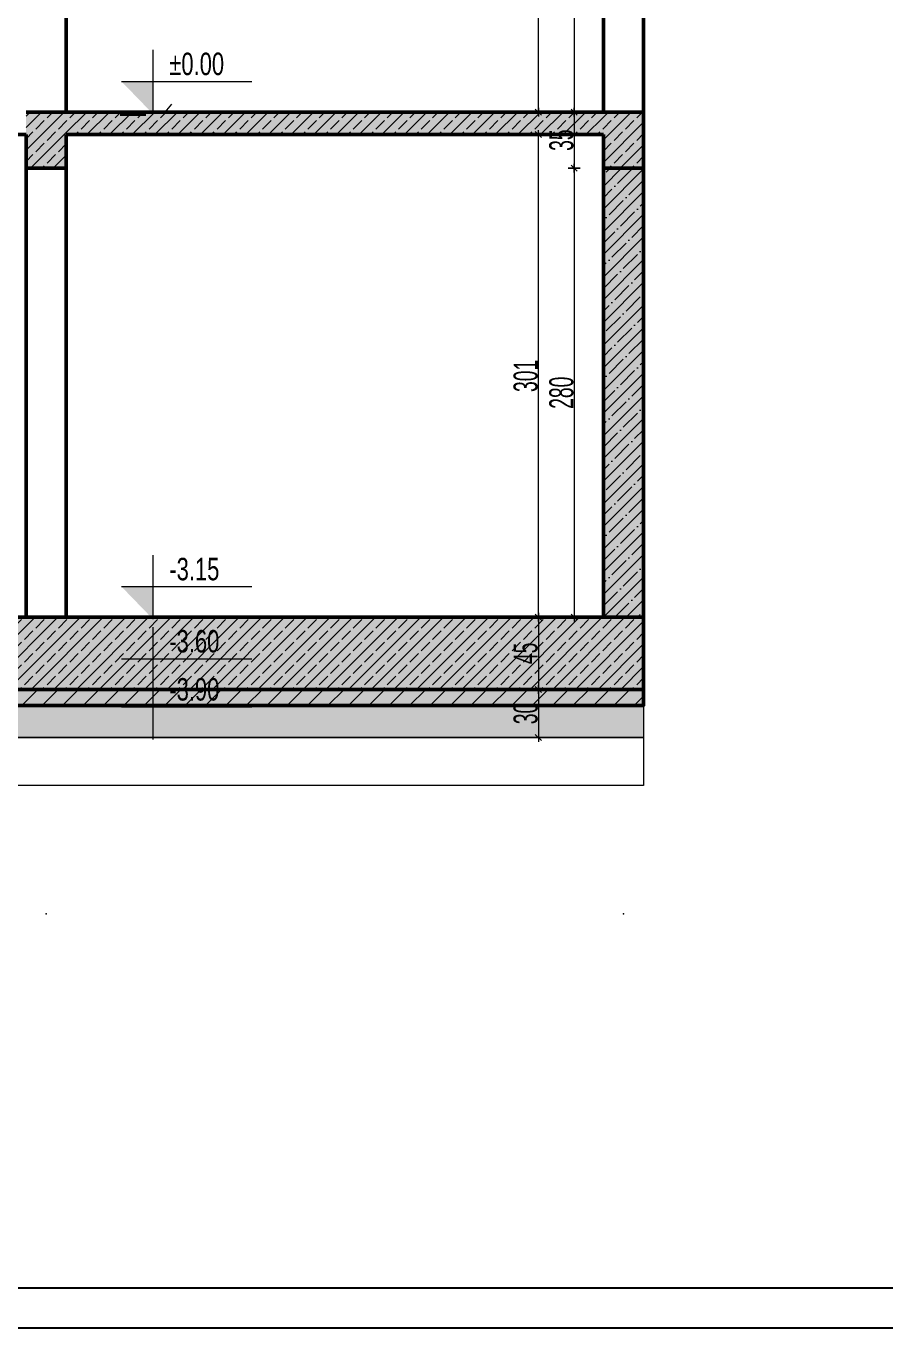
# Model space of a CAD drawing. Extents: x 1230 to 178568, y -18317 to 36108.
# Drawn here: x 162713 to 168068, y -18317 to -10199 of the extents above; entities that cross this region are included whole.
import ezdxf

# ---------------------------------------------------------------- set-up
doc = ezdxf.new("R2010")
doc.units = 0
doc.header["$LTSCALE"] = 5
doc.header["$MEASUREMENT"] = 0
doc.linetypes.add('- Осеви линии', pattern=[670.277762, 317.5, -176.388889, 0, -176.388874])
for name, color, linetype in [('1 _ Греди - Основни.Structural - Bearing', 7, 'Continuous'), ('1 _ Плочи - Основни.Structural - Bearing', 7, 'Continuous'), ('4 _ - Фрагмент - Чертежи.2D Elements', 7, 'Continuous'), ('6 _ - Конструктивни оси.Dimensioning', 7, 'Continuous'), ('A-Furniture', 7, 'Continuous'), ('Structural - Bearing', 7, 'Continuous')]:
    doc.layers.add(name, color=color, linetype=linetype)
doc.layers.add('dimenzija', color=7, linetype='Continuous', lineweight=13)
doc.layers.add('stolboviii', color=12, linetype='Continuous', lineweight=40)
doc.styles.add('PLATEIA', font='CGSAPPS.shx', dxfattribs={"width": 0.6})
doc.styles.add('ROM', font='ROMANS.SHX', dxfattribs={"width": 0.7})
doc.dimstyles.new('50', dxfattribs={"dimtxt": 150, "dimasz": 0.5, "dimexe": 0.18, "dimexo": 0.0625, "dimgap": 4, "dimtad": 1, "dimdec": 0, "dimlfac": 0.1, "dimzin": 12, "dimdsep": 46, "dimtxsty": 'PLATEIA', "dimblk": 'A$C321216CB', "dimcen": 0.09, "dimse1": 1, "dimse2": 1, "dimclrd": 256, "dimclrt": 256, "dimadec": 3, "dimazin": 0, "dimtfac": 1, "dimtdec": 0, "dimtix": 1, "dimtmove": 2, "dimatfit": 3, "dimldrblk": 'A$C321216CB', "dimfxl": 1, "dimtolj": 1, "dimtzin": 0, "dimlwd": -1, "dimarcsym": 0})
pattern_1 = [(45, (161677.34, -10735.72), (-70.7107, 70.7107), []), (45, (161641.99, -10700.36), (-70.7107, 70.7107), [75, -25])]

# ---------------------------------------------------------------- blocks, each defined once
blk = doc.blocks.new('A$C321216CB')
for p, q in [((-54, 0), (54, 0)), ((-38, -38), (38, 38)), ((0, -75), (0, 75))]:
    blk.add_line(p, q)
blk = doc.blocks.new('*D201')
at = {"layer": 'Defpoints', "color": 0, "transparency": 16777216}
for p in [(166437.9, -10735.7), (166130.4, -11085.7), (166437.9, -11085.7)]:
    blk.add_point(p, dxfattribs=at)
at = {"layer": 'dimenzija', "transparency": 16777216}
blk.add_line((166130.4, -10736.2), (166130.4, -11085.2), dxfattribs=at)
at = {"layer": 'dimenzija', "transparency": 16777216, "xscale": 0.5, "yscale": 0.5, "zscale": 0.5}
for p, rotation in [((166130.4, -10735.7), 90), ((166130.4, -11085.7), 270)]:
    blk.add_blockref('A$C321216CB', p, dxfattribs=dict(at, rotation=rotation))
at = {"layer": 'dimenzija', "transparency": 16777216, "insert": (166051.4, -10910.7), "char_height": 150, "attachment_point": 5, "rotation": 90, "style": 'PLATEIA'}
blk.add_mtext('\\A1;35', dxfattribs=at)
blk = doc.blocks.new('*D202')
at = {"layer": 'Defpoints', "color": 0, "transparency": 16777216}
for p in [(166437.9, -11085.7), (166130.4, -13885.7), (166437.9, -13885.7)]:
    blk.add_point(p, dxfattribs=at)
at = {"layer": 'dimenzija', "transparency": 16777216}
blk.add_line((166130.4, -11086.2), (166130.4, -13885.2), dxfattribs=at)
at = {"layer": 'dimenzija', "transparency": 16777216, "xscale": 0.5, "yscale": 0.5, "zscale": 0.5}
for p, rotation in [((166130.4, -11085.7), 90), ((166130.4, -13885.7), 270)]:
    blk.add_blockref('A$C321216CB', p, dxfattribs=dict(at, rotation=rotation))
at = {"layer": 'dimenzija', "transparency": 16777216, "insert": (166051.4, -12485.7), "char_height": 150, "attachment_point": 5, "rotation": 90, "style": 'PLATEIA'}
blk.add_mtext('\\A1;280', dxfattribs=at)
blk = doc.blocks.new('*D203')
at = {"layer": 'Defpoints', "color": 0, "transparency": 16777216}
for p in [(165770.7, -10875.7), (165907.6, -10875.7), (165856.8, -13885.7)]:
    blk.add_point(p, dxfattribs=at)
at = {"layer": 'dimenzija', "transparency": 16777216}
blk.add_line((165907.6, -13885.2), (165907.6, -10876.2), dxfattribs=at)
at = {"layer": 'dimenzija', "transparency": 16777216, "xscale": 0.5, "yscale": 0.5, "zscale": 0.5}
for p, rotation in [((165907.6, -10875.7), 90), ((165907.6, -13885.7), 270)]:
    blk.add_blockref('A$C321216CB', p, dxfattribs=dict(at, rotation=rotation))
at = {"layer": 'dimenzija', "transparency": 16777216, "insert": (165828.6, -12380.7), "char_height": 150, "attachment_point": 5, "rotation": 90, "style": 'PLATEIA'}
blk.add_mtext('\\A1;301', dxfattribs=at)
blk = doc.blocks.new('*D205')
at = {"layer": 'Defpoints', "color": 0, "transparency": 16777216}
for p in [(166437.9, -8185.7), (166130.4, -10735.7), (166437.9, -10735.7)]:
    blk.add_point(p, dxfattribs=at)
at = {"layer": 'dimenzija', "transparency": 16777216}
blk.add_line((166130.4, -8186.2), (166130.4, -10735.2), dxfattribs=at)
at = {"layer": 'dimenzija', "transparency": 16777216, "xscale": 0.5, "yscale": 0.5, "zscale": 0.5}
for p, rotation in [((166130.4, -8185.7), 90), ((166130.4, -10735.7), 270)]:
    blk.add_blockref('A$C321216CB', p, dxfattribs=dict(at, rotation=rotation))
at = {"layer": 'dimenzija', "transparency": 16777216, "insert": (166051.4, -9460.7), "char_height": 150, "attachment_point": 5, "rotation": 90, "style": 'PLATEIA'}
blk.add_mtext('\\A1;255', dxfattribs=at)
blk = doc.blocks.new('*D206')
at = {"layer": 'Defpoints', "color": 0, "transparency": 16777216}
for p in [(165770.7, -7975.7), (165907.6, -7975.7), (165856.8, -10735.7)]:
    blk.add_point(p, dxfattribs=at)
at = {"layer": 'dimenzija', "transparency": 16777216}
blk.add_line((165907.6, -10735.2), (165907.6, -7976.2), dxfattribs=at)
at = {"layer": 'dimenzija', "transparency": 16777216, "xscale": 0.5, "yscale": 0.5, "zscale": 0.5}
for p, rotation in [((165907.6, -7975.7), 90), ((165907.6, -10735.7), 270)]:
    blk.add_blockref('A$C321216CB', p, dxfattribs=dict(at, rotation=rotation))
at = {"layer": 'dimenzija', "transparency": 16777216, "insert": (165828.6, -9355.7), "char_height": 150, "attachment_point": 5, "rotation": 90, "style": 'PLATEIA'}
blk.add_mtext('\\A1;276', dxfattribs=at)
blk = doc.blocks.new('*D199')
at = {"layer": 'Defpoints', "color": 0, "ltscale": 50, "transparency": 16777216}
for p in [(166070.4, -13885.7), (165907.6, -14335.7), (166070.4, -14335.7)]:
    blk.add_point(p, dxfattribs=at)
at = {"layer": 'dimenzija', "ltscale": 50, "transparency": 16777216}
blk.add_line((165907.6, -13886.2), (165907.6, -14335.2), dxfattribs=at)
at = {"layer": 'dimenzija', "ltscale": 50, "transparency": 16777216, "xscale": 0.5, "yscale": 0.5, "zscale": 0.5}
for p, rotation in [((165907.6, -13885.7), 90), ((165907.6, -14335.7), 270)]:
    blk.add_blockref('A$C321216CB', p, dxfattribs=dict(at, rotation=rotation))
at = {"layer": 'dimenzija', "ltscale": 50, "transparency": 16777216, "insert": (165828.6, -14110.7), "char_height": 150, "attachment_point": 5, "rotation": 90, "style": 'PLATEIA'}
blk.add_mtext('\\A1;45', dxfattribs=at)
blk = doc.blocks.new('*D200')
at = {"layer": 'Defpoints', "color": 0, "ltscale": 50, "transparency": 16777216}
for p in [(166070.4, -14335.7), (165907.6, -14635.7), (165996.5, -14635.7)]:
    blk.add_point(p, dxfattribs=at)
at = {"layer": 'dimenzija', "ltscale": 50, "transparency": 16777216}
blk.add_line((165907.6, -14336.2), (165907.6, -14635.2), dxfattribs=at)
at = {"layer": 'dimenzija', "ltscale": 50, "transparency": 16777216, "xscale": 0.5, "yscale": 0.5, "zscale": 0.5}
for p, rotation in [((165907.6, -14335.7), 90), ((165907.6, -14635.7), 270)]:
    blk.add_blockref('A$C321216CB', p, dxfattribs=dict(at, rotation=rotation))
at = {"layer": 'dimenzija', "ltscale": 50, "transparency": 16777216, "insert": (165828.6, -14485.7), "char_height": 150, "attachment_point": 5, "rotation": 90, "style": 'PLATEIA'}
blk.add_mtext('\\A1;30', dxfattribs=at)

msp = doc.modelspace()

# ---------------------------------------------------------------- hatches: boundary and pattern name
h = msp.add_hatch(color=0)
h.dxf.hatch_style = 2
h.paths.add_polyline_path([(163505, -10747.7), (163308.2, -10544.5), (163505, -10544.5)])
h = msp.add_hatch(color=0)
h.dxf.hatch_style = 2
h.paths.add_polyline_path([(163505, -13897.7), (163308.2, -13694.5), (163505, -13694.5)])
h = msp.add_hatch(color=0)
h.dxf.hatch_style = 2
h.paths.add_polyline_path([(163505, -14347.7), (163308.2, -14144.5), (163505, -14144.5)])
at = {"linetype": 'Continuous', "lineweight": 15}
msp.add_hatch(color=9, dxfattribs=at).paths.add_polyline_path([(166563.3, -14335.7), (159663.3, -14335.7), (159663.3, -14435.7), (166563.3, -14435.7)])
at = {"linetype": 'Continuous', "lineweight": 15, "true_color": 0x3e3e3e}
h = msp.add_hatch(dxfattribs=at)
h.set_pattern_fill('MASONRY_BLOCK_0001', color=250, scale=499.999999, style=0, pattern_type=2)
h.set_pattern_definition([(45, (161677.345, -10735.72), (-63.6396, 63.6396), [])])
h.paths.add_polyline_path([(166563.3, -14335.7), (159663.3, -14335.7), (159663.3, -14435.7), (166563.3, -14435.7)])
at = {"linetype": 'Continuous', "lineweight": 20, "ltscale": 0.01, "true_color": 0x4e4e4e}
h = msp.add_hatch(dxfattribs=at)
h.set_pattern_fill('GRAVEL', color=251, scale=200)
h.set_pattern_definition([(228.0128, (159807.326, -14435.716), (-1600, -1800), [26.907, -2663.8176]), (184.96974, (159789.326, -14455.716), (2400, 200), [46.1736, -4571.185]), (132.51045, (159743.326, -14459.716), (2000, -2200), [32.5576, -3223.2065]), (267.27369, (159665.326, -14509.716), (200, 4000), [42.0476, -4162.7116]), (292.83365, (159663.326, -14551.716), (-1000, 2400), [41.231, -4081.8746]), (357.27369, (159679.326, -14589.716), (-4000, 200), [42.0476, -4162.7116]), (37.69424, (159721.326, -14591.7156), (-2600, -2000), [55.6058, -5504.9697]), (72.25533, (159765.326, -14557.7156), (1400, 4400), [52.4976, -5197.2643]), (121.42957, (159781.326, -14507.716), (-1600, 2600), [42.19, -4176.8146]), (175.23636, (159759.326, -14471.716), (2200, -200), [48.1664, -2360.1525]), (222.39744, (159711.326, -14467.7156), (-2400, -2200), [62.2896, -6166.675]), (138.81407, (159863.326, -14511.716), (-1400, 1200), [21.26, -2104.769]), (171.46923, (159847.326, -14497.716), (2600, -400), [40.4474, -4004.3023]), (225, (159807.33, -14491.72), (-2e-14, -200), [28.284, -254.5585]), (203.1986, (159793.326, -14467.716), (1000, 400), [15.2316, -1507.923]), (291.8014, (159779.326, -14473.716), (-200, 600), [21.5406, -1055.4924]), (30.96376, (159787.326, -14493.716), (600, 400), [34.986, -1131.2046]), (161.565, (159817.326, -14475.716), (400, -200), [25.298, -607.1573]), (16.38954, (159663.326, -14473.716), (2000, 600), [35.44, -3508.569]), (70.34618, (159697.326, -14463.716), (-800, -2200), [29.732, -2943.4815]), (293.1986, (159817.326, -14435.716), (-400, 1000), [30.463, -1492.6916]), (343.61046, (159829.326, -14463.716), (-2000, 600), [35.44, -3508.569]), (339.44395, (159663.326, -14597.716), (-1000, 400), [34.176, -1674.6247]), (294.77514, (159695.326, -14609.716), (-1000, 2200), [28.6356, -2834.9286]), (66.8014, (159819.326, -14635.716), (400, 1000), [30.463, -1492.6916]), (17.35402, (159831.326, -14607.716), (-2600, -800), [33.5262, -3319.0847]), (69.44395, (159721.326, -14635.716), (-400, -1000), [17.088, -1691.7127]), (101.3099, (159807.326, -14635.716), (-200, 800), [10.198, -1009.606]), (165.96376, (159805.326, -14625.716), (600, -200), [41.231, -783.39]), (186.009, (159765.326, -14615.716), (2000, 200), [38.21, -3782.7846]), (303.6901, (159787.326, -14511.716), (-200, 400), [28.8444, -692.266]), (353.15723, (159803.326, -14535.7156), (3400, -400), [50.3588, -4985.5125]), (60.9454, (159853.326, -14541.716), (-800, -1400), [20.591, -2038.535]), (90, (159863.33, -14523.72), (-200, 200), [12, -188]), (120.25644, (159761.326, -14609.716), (800, -1400), [27.785, -2750.704]), (48.01279, (159747.326, -14585.716), (1600, 1800), [53.8144, -2636.9104]), (0, (159783.33, -14545.72), (200, 200), [52, -148]), (325.30485, (159835.326, -14545.716), (2000, -1400), [31.623, -3130.655]), (254.0546, (159861.326, -14563.716), (-200, -800), [29.1204, -1426.9016]), (207.64598, (159853.326, -14591.716), (-3800, -2000), [47.413, -4693.895]), (175.42608, (159811.326, -14613.7156), (-2600, 200), [50.1598, -4965.8147])])
h.paths.add_polyline_path([(166563.7, -14435.7), (159663.3, -14435.7), (159663.3, -14635.7), (166563.7, -14635.7)])
h = msp.add_hatch(color=0)
h.dxf.hatch_style = 2
h.paths.add_polyline_path([(163505, -14647.7), (163308.2, -14444.5), (163505, -14444.5)])
at = {"layer": '1 _ Греди - Основни.Structural - Bearing', "linetype": 'Continuous', "lineweight": 15}
for points in [[(162963.3, -10735.7), (162713.3, -10735.7), (162713.3, -11085.7), (162963.3, -11085.7)], [(166563.3, -10735.7), (166313.3, -10735.7), (166313.3, -11085.7), (166563.3, -11085.7)]]:
    msp.add_hatch(color=9, dxfattribs=at).paths.add_polyline_path(points)
at = {"layer": '1 _ Греди - Основни.Structural - Bearing', "linetype": 'Continuous', "lineweight": 13, "true_color": 0x2b2b2b}
h = msp.add_hatch(dxfattribs=at)
h.set_pattern_fill('1_СТОМАНОБЕТОН_0001', color=250, scale=499.999999, style=0, pattern_type=2)
h.set_pattern_definition(pattern_1)
h.paths.add_polyline_path([(162963.3, -10735.7), (162713.3, -10735.7), (162713.3, -11085.7), (162963.3, -11085.7)])
h = msp.add_hatch(dxfattribs=at)
h.set_pattern_fill('1_СТОМАНОБЕТОН_0001', color=250, scale=499.999999, style=0, pattern_type=2)
h.set_pattern_definition(pattern_1)
h.paths.add_polyline_path([(166563.3, -10735.7), (166313.3, -10735.7), (166313.3, -11085.7), (166563.3, -11085.7)])
at = {"layer": '1 _ Плочи - Основни.Structural - Bearing', "linetype": 'Continuous', "lineweight": 15}
for points in [[(166313.3, -10875.7), (166313.3, -10735.7), (162963.3, -10735.7), (162963.3, -10875.7)], [(166563.3, -12160.7), (166563.3, -12135.7), (166563.3, -11085.7), (166313.3, -11085.7), (166313.3, -13885.7), (166563.3, -13885.7), (166563.3, -12518.1), (166563.3, -12345.7)]]:
    msp.add_hatch(color=9, dxfattribs=at).paths.add_polyline_path(points)
at = {"layer": '1 _ Плочи - Основни.Structural - Bearing', "linetype": 'Continuous', "lineweight": 13, "true_color": 0x2b2b2b}
h = msp.add_hatch(dxfattribs=at)
h.set_pattern_fill('1_СТОМАНОБЕТОН_0001', color=250, scale=499.999999, style=0, pattern_type=2)
h.set_pattern_definition(pattern_1)
h.paths.add_polyline_path([(166313.3, -10875.7), (166313.3, -10735.7), (162963.3, -10735.7), (162963.3, -10875.7)])
h = msp.add_hatch(dxfattribs=at)
h.set_pattern_fill('ANSI35', color=250, scale=400, style=0)
h.set_pattern_definition([(45, (166313.33, -13885.72), (-70.7107, 70.7107), []), (45, (166384.04, -13885.72), (-70.7107, 70.7107), [125, -25, 0, -25])])
h.paths.add_polyline_path([(166563.3, -11085.7), (166313.3, -11085.7), (166313.3, -13885.7), (166563.3, -13885.7), (166563.3, -12518.1), (166563.3, -12345.7), (166563.3, -12160.7), (166563.3, -12135.7)])
at = {"layer": 'A-Furniture', "linetype": 'Continuous', "lineweight": 0, "true_color": 0xeaeaea}
msp.add_hatch(color=254, dxfattribs=at).paths.add_polyline_path([(166563.7, -14635.7), (166563.7, -14435.7), (159663.3, -14435.7), (159663.3, -14635.7)])
at = {"layer": 'Structural - Bearing', "linetype": 'Continuous', "lineweight": 15}
msp.add_hatch(color=9, dxfattribs=at).paths.add_polyline_path([(159663.3, -13885.7), (159663.3, -14335.7), (166563.3, -14335.7), (166563.3, -13885.7)])
at = {"layer": 'Structural - Bearing', "linetype": 'Continuous', "lineweight": 13, "true_color": 0x2b2b2b}
h = msp.add_hatch(dxfattribs=at)
h.set_pattern_fill('1_СТОМАНОБЕТОН_0001', color=250, scale=499.999999, style=0, pattern_type=2)
h.set_pattern_definition(pattern_1)
h.paths.add_polyline_path([(159663.3, -13885.7), (159663.3, -14335.7), (166563.3, -14335.7), (166563.3, -13885.7)])

# ---------------------------------------------------------------- linework, layer by layer
at = {"color": 0, "lineweight": 5}
for points in [[(163505, -10747.7), (163505, -10347.7)], [(163308.2, -10544.5), (163505, -10544.5)], [(163505, -10544.5), (164121, -10544.5)], [(163505, -13897.7), (163505, -13497.7)], [(163308.2, -13694.5), (163505, -13694.5)], [(163505, -13694.5), (164121, -13694.5)], [(163505, -14347.7), (163505, -13947.7)], [(163308.2, -14144.5), (163505, -14144.5)], [(163505, -14144.5), (164121, -14144.5)], [(163505, -14647.7), (163505, -14247.7)], [(163308.2, -14444.5), (163505, -14444.5)], [(163505, -14444.5), (164121, -14444.5)]]:
    msp.add_lwpolyline(points, dxfattribs=at)
at = {"color": 7, "linetype": 'Continuous', "lineweight": 50, "ltscale": 10, "flags": 128}
msp.add_lwpolyline([(166563.3, -14335.7), (159663.3, -14335.7), (159663.3, -14435.7), (166563.3, -14435.7)], close=True, dxfattribs=at)
at = {"layer": '1 _ Греди - Основни.Structural - Bearing', "color": 7, "linetype": 'Continuous', "lineweight": 50, "ltscale": 10}
for p, q in [((162962.9, -10735.7), (162713.3, -10735.7)), ((162963.3, -10735.7), (162962.9, -10735.7)), ((166562.9, -10735.7), (166313.3, -10735.7)), ((166563.3, -10735.7), (166562.9, -10735.7)), ((166563.3, -10735.7), (166563.3, -11085.7)), ((162713.3, -10875.7), (162713.3, -11085.7)), ((162963.3, -10875.7), (162963.3, -11085.7)), ((166313.3, -10875.7), (166313.3, -11085.7)), ((162873.3, -11085.7), (162713.3, -11085.7)), ((162963.3, -11085.7), (162873.3, -11085.7)), ((166563.3, -11085.7), (166313.3, -11085.7))]:
    msp.add_line(p, q, dxfattribs=at)
at = {"layer": '1 _ Плочи - Основни.Structural - Bearing', "color": 7, "linetype": 'Continuous', "lineweight": 50, "ltscale": 10}
for p, q in [((164065.5, -10735.7), (162963.3, -10735.7)), ((164225.5, -10735.7), (164065.5, -10735.7)), ((166312.9, -10735.7), (164225.5, -10735.7)), ((166313.3, -10735.7), (166312.9, -10735.7)), ((162713.3, -10875.7), (159913.3, -10875.7)), ((166313.3, -10875.7), (162963.3, -10875.7))]:
    msp.add_line(p, q, dxfattribs=at)
at = {"layer": '1 _ Плочи - Основни.Structural - Bearing', "color": 7, "linetype": 'Continuous', "lineweight": 50, "ltscale": 0.01}
msp.add_line((163460, -10747.7), (163300, -10747.7), dxfattribs=at)
at = {"layer": '4 _ - Фрагмент - Чертежи.2D Elements', "color": 7, "linetype": 'Continuous', "lineweight": 25, "ltscale": 0.01}
msp.add_lwpolyline([(178568.5, -3467.1), (157568.5, -3467.1), (157568.5, -18317.1), (178568.5, -18317.1)], close=True, dxfattribs=at)
at = {"layer": '4 _ - Фрагмент - Чертежи.2D Elements', "linetype": 'Continuous', "lineweight": 25, "ltscale": 0.01}
msp.add_lwpolyline([(158818.5, -18067.1), (178318.5, -18067.1), (178318.5, -3717.1), (158818.5, -3717.1)], close=True, dxfattribs=at)
at = {"layer": '6 _ - Конструктивни оси.Dimensioning', "color": 250, "linetype": '- Осеви линии', "lineweight": 20, "ltscale": 10, "true_color": 0x3e3e3e}
for p in [(162837.9, -15735.7), (162837.9, -15735.7), (162837.9, -15735.7), (162837.9, -15735.7), (166437.9, -15735.7), (166437.9, -15735.7), (166437.9, -15735.7), (166437.9, -15735.7)]:
    msp.add_point(p, dxfattribs=at)
at = {"layer": 'A-Furniture', "color": 250, "linetype": 'Continuous', "lineweight": 20, "ltscale": 10, "true_color": 0x3e3e3e, "flags": 128}
msp.add_lwpolyline([(166563.7, -14635.7), (159663.3, -14635.7), (159663.3, -14435.7), (166563.7, -14435.7)], close=True, dxfattribs=at)
at = {"layer": 'A-Furniture', "color": 253, "linetype": 'Continuous', "lineweight": 15, "ltscale": 10, "flags": 128}
msp.add_lwpolyline([(166563.7, -14935.7), (159663.3, -14935.7), (159663.3, -14635.7), (166563.7, -14635.7)], close=True, dxfattribs=at)
at = {"layer": 'stolboviii', "linetype": 'Continuous', "lineweight": 50}
for p, q in [((162962.9, -8185.7), (162962.9, -10735.7)), ((166312.9, -8185.7), (166312.9, -10735.7)), ((166562.9, -8185.7), (166562.9, -10735.7)), ((162713.3, -11085.7), (162713.3, -13885.7)), ((162963.3, -11085.7), (162963.3, -13885.7)), ((166313.3, -11085.7), (166313.3, -13885.7)), ((166563.3, -11085.7), (166563.3, -13885.7))]:
    msp.add_line(p, q, dxfattribs=at)
at = {"layer": 'Structural - Bearing', "color": 8, "linetype": 'Continuous', "lineweight": 18, "ltscale": 0.01, "true_color": 0x7c7c7c}
msp.add_line((163570, -10747.7), (163621.4, -10686.4), dxfattribs=at)
at = {"layer": 'Structural - Bearing', "color": 7, "linetype": 'Continuous', "lineweight": 50, "ltscale": 10}
for p, q in [((162713.3, -13885.7), (159913.3, -13885.7)), ((162873.3, -13885.7), (162713.3, -13885.7)), ((166313.3, -13885.7), (162873.3, -13885.7)), ((166563.3, -13885.7), (166313.3, -13885.7)), ((166563.3, -13885.7), (166563.3, -14335.7)), ((166563.3, -14335.7), (159663.3, -14335.7))]:
    msp.add_line(p, q, dxfattribs=at)
at = {"layer": 'Structural - Bearing', "color": 251, "linetype": 'Continuous', "lineweight": 20, "ltscale": 10, "true_color": 0x6a6a6a}
msp.add_line((166568.3, -13885.7), (166563.3, -13885.7), dxfattribs=at)
at = {"layer": 'Structural - Bearing', "color": 123, "linetype": 'Continuous', "lineweight": 20, "ltscale": 10, "true_color": 0x71cebe}
for p, q in [((166568.3, -13885.7), (166568.6, -13885.7)), ((166568.6, -14335.7), (166568.6, -13885.7)), ((166563.3, -14335.7), (166568.6, -14335.7))]:
    msp.add_line(p, q, dxfattribs=at)

# ---------------------------------------------------------------- texts
at = {"color": 0, "char_height": 140, "attachment_point": 1, "style": 'ROM'}
for s, insert in [('{\\fHelvetica|b0|i0|c0|p1;%%P0.00}', (163606.6, -10365.1)), ('{\\fHelvetica|b0|i0|c0|p1;-3.15}', (163606.6, -13515.1)), ('{\\fHelvetica|b0|i0|c0|p1;-3.60}', (163606.6, -13965.1)), ('{\\fHelvetica|b0|i0|c0|p1;-3.90}', (163606.6, -14265.1))]:
    msp.add_mtext(s, dxfattribs=dict(at, insert=insert))

# ---------------------------------------------------------------- dimensions: what is measured, and where the dimension line sits
at = {"layer": 'dimenzija'}
for base, p1, p2, picture, middle in [((165907.6, -7975.7), (165856.8, -10735.7), (165770.7, -7975.7), '*D206', (165828.6, -9355.7)), ((166130.4, -10735.7), (166437.9, -8185.7), (166437.9, -10735.7), '*D205', (166051.4, -9460.7)), ((166130.4, -11085.7), (166437.9, -10735.7), (166437.9, -11085.7), '*D201', (166051.4, -10910.7)), ((165907.6, -10875.7), (165856.8, -13885.7), (165770.7, -10875.7), '*D203', (165828.6, -12380.7)), ((166130.4, -13885.7), (166437.9, -11085.7), (166437.9, -13885.7), '*D202', (166051.4, -12485.7))]:
    dim = msp.add_linear_dim(base=base, p1=p1, p2=p2, angle=90, dimstyle='50', dxfattribs=at)
    dim.commit()
    dim.dimension.update_dxf_attribs({"geometry": picture, "text_midpoint": middle})
at = {"layer": 'dimenzija', "ltscale": 50}
for base, p1, p2, picture, middle in [((165907.6, -14335.7), (166070.4, -13885.7), (166070.4, -14335.7), '*D199', (165828.6, -14110.7)), ((165907.6, -14635.7), (166070.4, -14335.7), (165996.5, -14635.7), '*D200', (165828.6, -14485.7))]:
    dim = msp.add_linear_dim(base=base, p1=p1, p2=p2, angle=90, dimstyle='50', dxfattribs=at)
    dim.commit()
    dim.dimension.update_dxf_attribs({"geometry": picture, "text_midpoint": middle})

doc.saveas('drawing.dxf')
